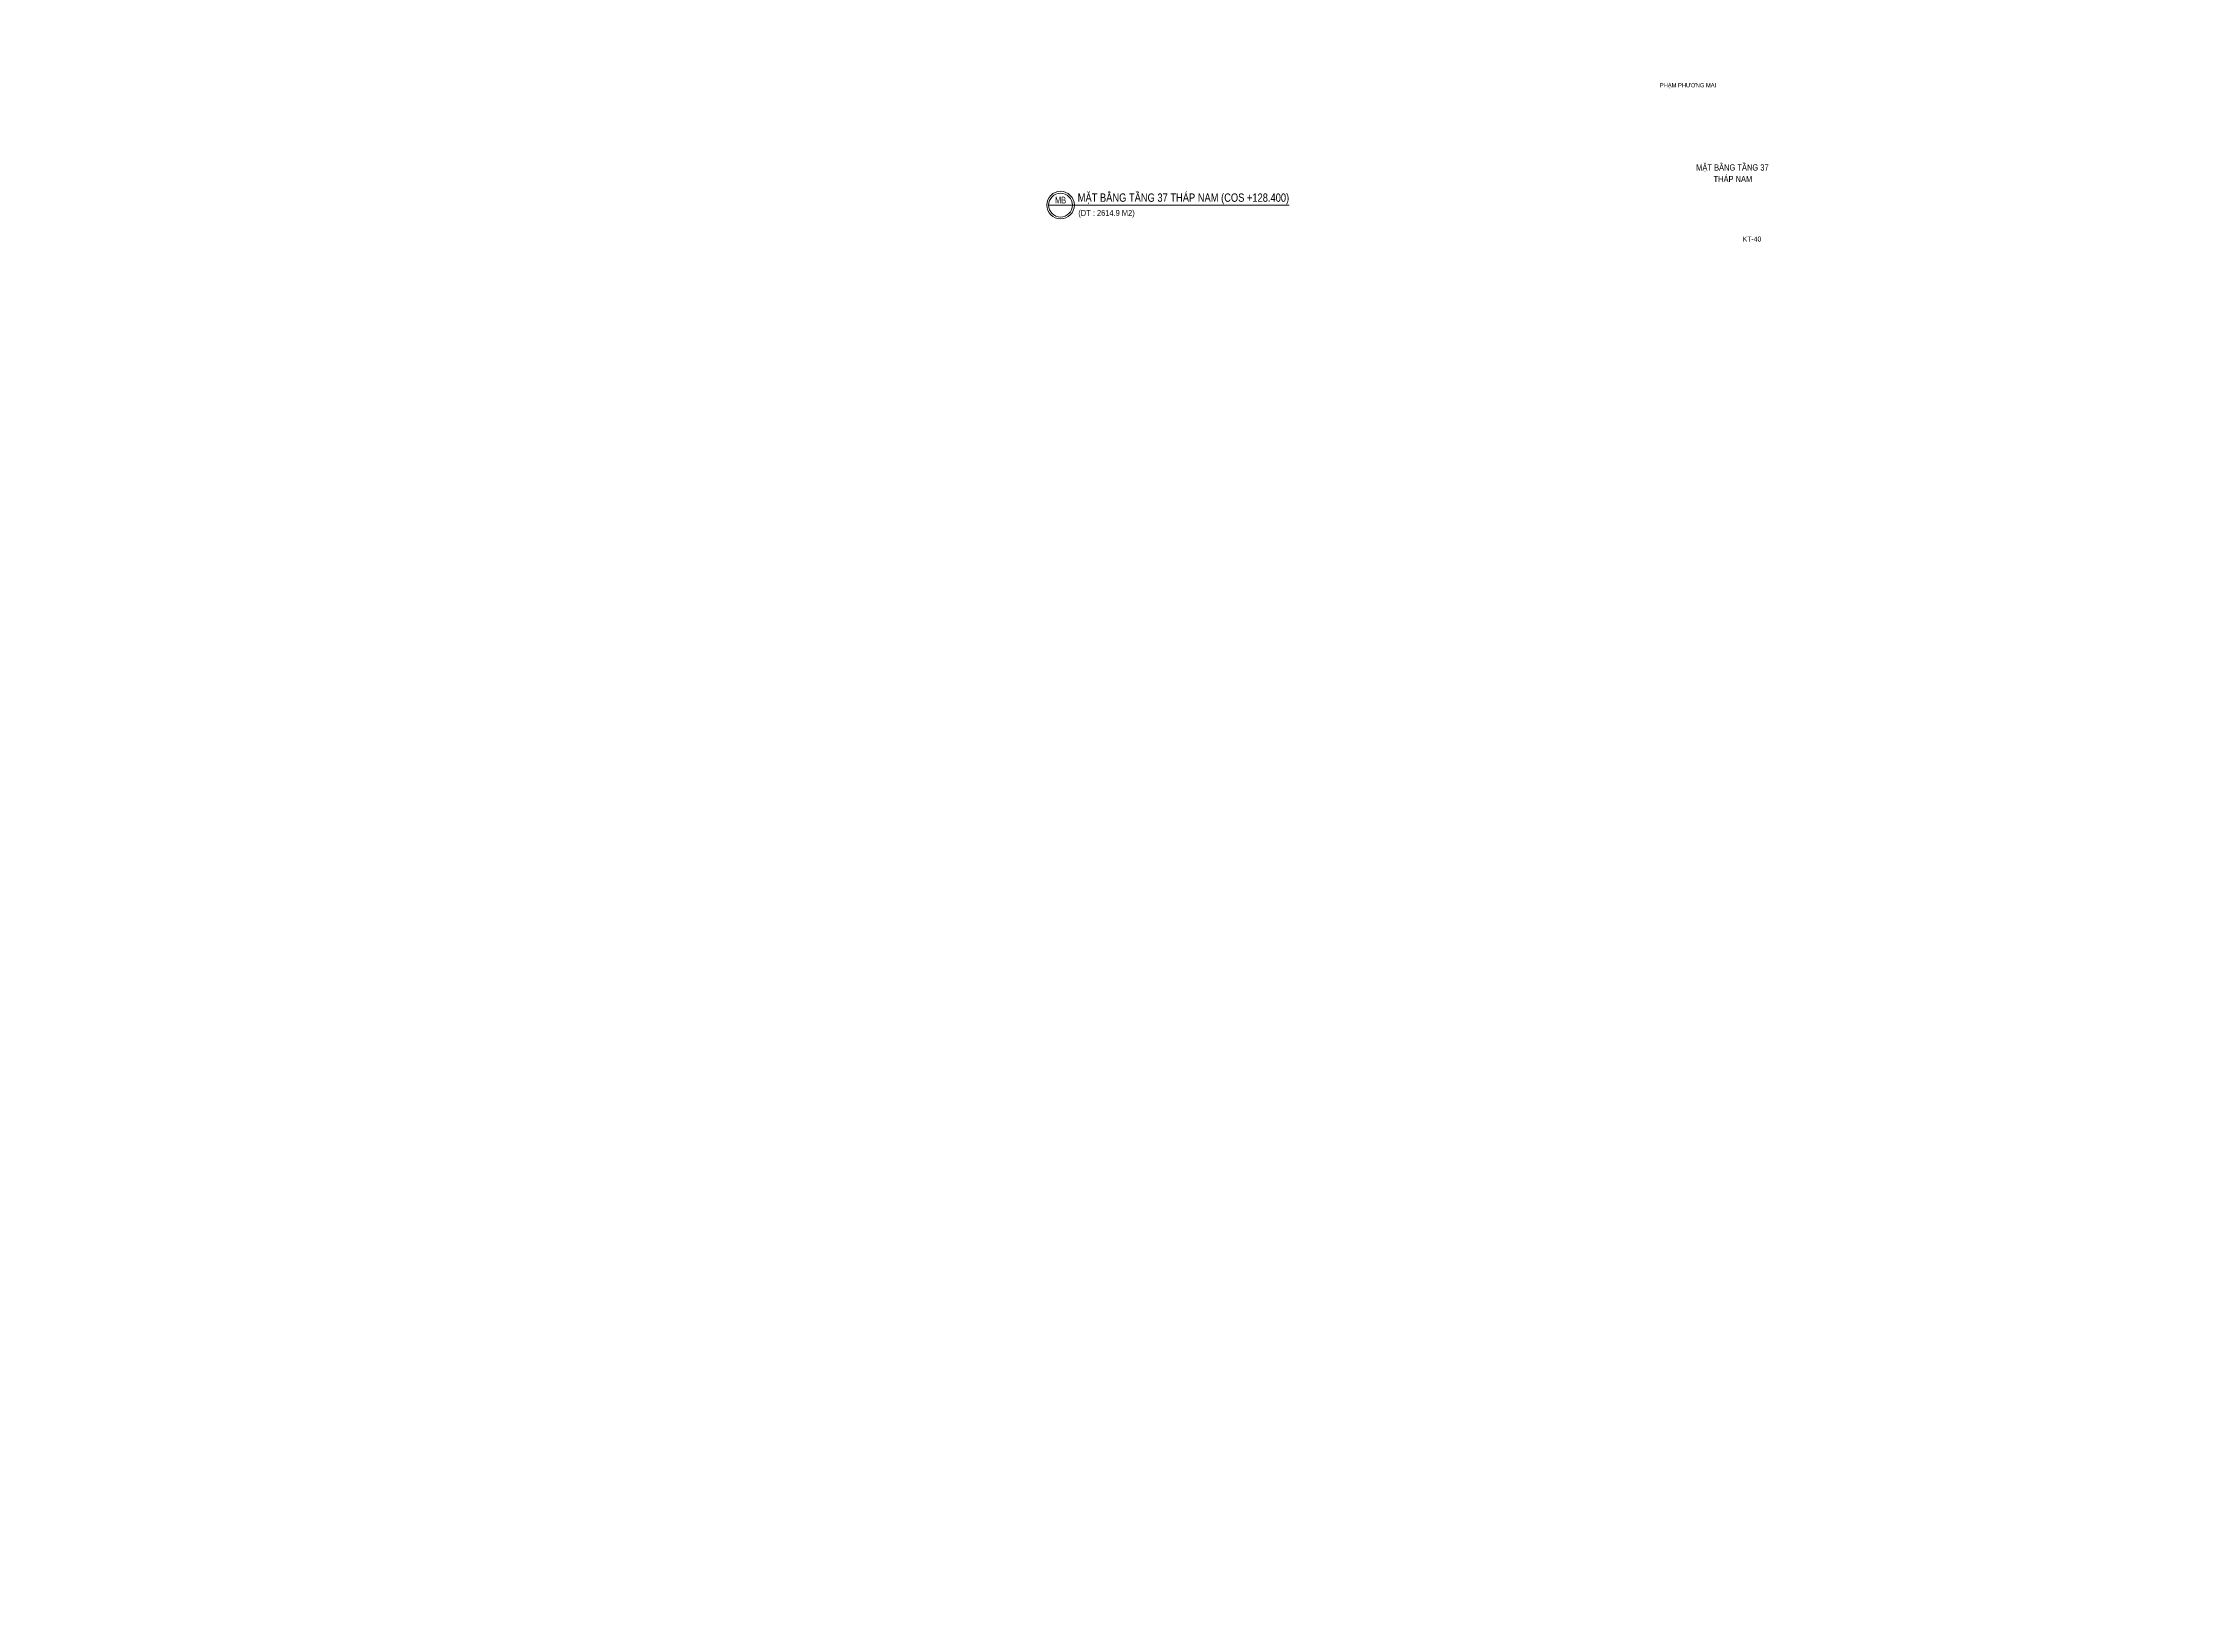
# Model space of a CAD drawing. Header units: millimetres. Extents: x -361654186 to 361255443, y -278569811 to 278836587.
# Drawn here: x -178793 to 78239, y -186209 to 1469 of the extents above; entities that cross this region are included whole.
import ezdxf
from ezdxf.enums import TextEntityAlignment as Align

# ---------------------------------------------------------------- set-up
doc = ezdxf.new("R2010")
doc.units = ezdxf.units.MM
doc.header["$MEASUREMENT"] = 0
doc.layers.add('KT-Ghi chu', color=7, linetype='Continuous', lineweight=15)
doc.styles.add('51KHUNG TEN$0$khung ten A1$1$Standard', font='', dxfattribs={"width": 0.9})
doc.styles.add('Arial', font='arial.ttf', dxfattribs={"width": 0.7})
doc.styles.get('51KHUNG TEN$0$khung ten A1$1$Standard').set_extended_font_data('.VnArialH')

# ---------------------------------------------------------------- blocks, each defined once
blk = doc.blocks.new('*U67')
at = {"linetype": 'Continuous', "ltscale": 2}
blk.add_line((7.1, 0), (-7.1, 0), dxfattribs=at)
blk.add_lwpolyline([(7.1, 0), (137.2, 0)], dxfattribs=at)
for radius in [8.28, 7.15]:
    blk.add_circle((0, 0), radius, dxfattribs=at)
at = {"layer": 'KT-Ghi chu', "color": 7, "style": 'Arial'}
for tag, width, p in [('CHITIET', 0.8, (0, 1)), ('KYHIEU', 0.45, (0, -4))]:
    blk.add_attdef(tag, text='', height=3, dxfattribs=dict(at, width=width)).set_placement(p, align=Align.CENTER)
at = {"layer": 'KT-Ghi chu', "color": 7, "style": 'Arial', "width": 0.8}
for tag, p, height in [('TENHINHVE', (10.3, 2), 5), ('TILE', (10.7, -6.4), 3.5)]:
    blk.add_attdef(tag, p, '', height=height, dxfattribs=at)

msp = doc.modelspace()

# ---------------------------------------------------------------- block references
at = {"layer": 'KT-Ghi chu'}
ref = msp.add_blockref('*U67', (-56688.5, -17997.9), dxfattribs=dict(at, xscale=200, yscale=200, zscale=200))
ref.add_attrib('CHITIET', 'MB', dxfattribs={"color": 7, "height": 800, "style": 'Arial', "width": 0.8}).set_placement((-56688.5, -17797.9), align=Align.CENTER)
ref.add_attrib('TILE', '(DT : 2614.9 M2)', (-54558.2, -19286.2), dxfattribs={"color": 7, "height": 700, "style": 'Arial', "width": 0.8})
ref.add_attrib('TENHINHVE', 'MẶT BẰNG TẦNG 37 THÁP NAM (COS +128.400)', (-54628.2, -17598.6), dxfattribs={"color": 7, "height": 1000, "style": 'Arial', "width": 0.8})

# ---------------------------------------------------------------- texts
at = {"color": 1, "style": '51KHUNG TEN$0$khung ten A1$1$Standard'}
for s, height, width, p in [('PH¹M PH¦¥NG MAI', 500.595, 0.9, (15216.9, -3864.4)), ('MÆT B»NG TÇNG 37', 750, 0.75, (19570.5, -13856.2)), ('TH¸P NAM', 750, 0.75, (21654.6, -15242.7)), ('kt-40', 600, 0.9, (25145.9, -22370.9))]:
    msp.add_text(s, height=height, dxfattribs=dict(at, width=width)).set_placement(p)

doc.saveas('drawing.dxf')
